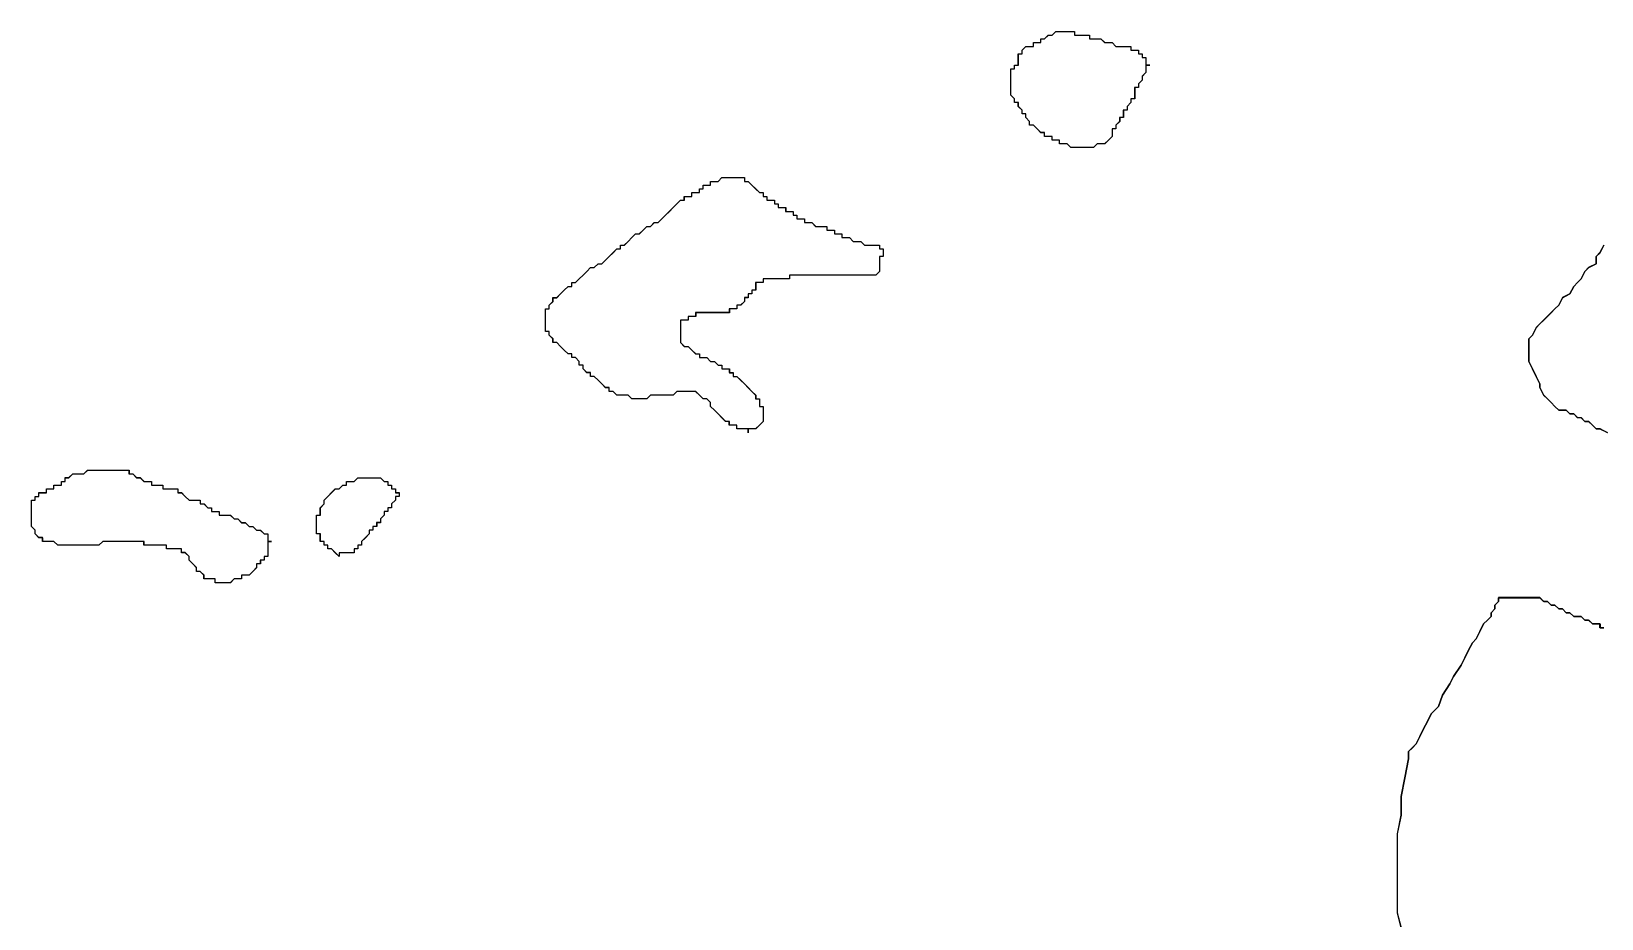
# Model space of a CAD drawing. Extents: x -0.5 to 0.57, y -0.22 to 0.71.
# Drawn here: x 0.17314 to 0.20715, y 0.24606 to 0.26529 of the extents above; entities that cross this region are included whole.
import ezdxf

# ---------------------------------------------------------------- set-up
doc = ezdxf.new("R2010")
doc.units = 0
doc.layers.add('C2', color=7, linetype='CONTINUOUS')

msp = doc.modelspace()

# ---------------------------------------------------------------- linework, layer by layer
at = {"layer": 'C2', "color": 7}
for points in [[(0.194358, 0.264399), (0.194358, 0.26448), (0.194439, 0.26448), (0.194439, 0.264561), (0.19452, 0.264561), (0.19452, 0.264642), (0.19452, 0.264724), (0.19452, 0.264805), (0.194602, 0.264805), (0.194602, 0.264886), (0.194682, 0.264968), (0.194763, 0.264968), (0.194846, 0.264968), (0.194846, 0.265049), (0.194926, 0.265049), (0.195008, 0.265049), (0.195008, 0.26513), (0.195089, 0.26513), (0.19517, 0.265212), (0.195252, 0.265212), (0.195333, 0.265292), (0.195414, 0.265292), (0.195496, 0.265292), (0.195577, 0.265292), (0.195658, 0.265292), (0.19574, 0.265292), (0.19574, 0.265212), (0.19582, 0.265212), (0.195902, 0.265212), (0.195983, 0.265212), (0.196065, 0.265212), (0.196065, 0.26513), (0.196146, 0.26513), (0.196227, 0.26513), (0.196308, 0.26513), (0.19639, 0.265049), (0.196471, 0.265049), (0.196552, 0.265049), (0.196634, 0.264968), (0.196715, 0.264968), (0.196795, 0.264968), (0.196878, 0.264968), (0.196959, 0.264968), (0.196959, 0.264886), (0.19704, 0.264886), (0.197121, 0.264886), (0.197121, 0.264805), (0.197202, 0.264805), (0.197202, 0.264724), (0.197284, 0.264724), (0.197284, 0.264642), (0.197284, 0.264561), (0.197365, 0.264561), (0.197284, 0.264561), (0.197284, 0.26448), (0.197284, 0.264399), (0.197202, 0.264318), (0.197202, 0.264236), (0.197121, 0.264155), (0.197121, 0.264074), (0.19704, 0.264074), (0.19704, 0.263992), (0.19704, 0.263911), (0.19704, 0.26383), (0.196959, 0.26383), (0.196959, 0.263748), (0.196878, 0.263667), (0.196878, 0.263586), (0.196795, 0.263586), (0.196795, 0.263505), (0.196795, 0.263423), (0.196715, 0.263423), (0.196715, 0.263342), (0.196634, 0.26326), (0.196634, 0.26318), (0.196552, 0.26318), (0.196552, 0.263098), (0.196552, 0.263017), (0.196471, 0.262936), (0.19639, 0.262854), (0.196308, 0.262854), (0.196227, 0.262854), (0.196146, 0.262773), (0.196065, 0.262773), (0.195983, 0.262773), (0.195902, 0.262773), (0.19582, 0.262773), (0.19574, 0.262773), (0.195658, 0.262773), (0.195577, 0.262854), (0.195496, 0.262854), (0.195414, 0.262854), (0.195414, 0.262936), (0.195333, 0.262936), (0.195252, 0.262936), (0.195252, 0.263017), (0.19517, 0.263017), (0.195089, 0.263017), (0.195089, 0.263098), (0.195008, 0.263098), (0.194926, 0.26318), (0.194846, 0.26326), (0.194763, 0.26326), (0.194763, 0.263342), (0.194682, 0.263423), (0.194682, 0.263505), (0.194602, 0.263505), (0.194602, 0.263586), (0.19452, 0.263667), (0.19452, 0.263748), (0.194439, 0.263748), (0.194439, 0.26383), (0.194358, 0.263911), (0.194358, 0.263992), (0.194358, 0.264074), (0.194358, 0.264155), (0.194358, 0.264236), (0.194358, 0.264318), (0.194358, 0.264399), (0.194358, 0.264399), (0.194358, 0.26448), (0.194439, 0.26448), (0.194439, 0.264561), (0.19452, 0.264561), (0.19452, 0.264642), (0.19452, 0.264724), (0.19452, 0.264805), (0.194602, 0.264805), (0.194602, 0.264886), (0.194682, 0.264968), (0.194763, 0.264968), (0.194846, 0.264968), (0.194846, 0.265049), (0.194926, 0.265049), (0.195008, 0.265049), (0.195008, 0.26513), (0.195089, 0.26513), (0.19517, 0.265212), (0.195252, 0.265212), (0.195333, 0.265292), (0.195414, 0.265292), (0.195496, 0.265292), (0.195577, 0.265292), (0.195658, 0.265292), (0.19574, 0.265292), (0.19574, 0.265212), (0.19582, 0.265212), (0.195902, 0.265212), (0.195983, 0.265212), (0.196065, 0.265212), (0.196065, 0.26513), (0.196146, 0.26513), (0.196227, 0.26513), (0.196308, 0.26513), (0.19639, 0.265049), (0.196471, 0.265049), (0.196552, 0.265049), (0.196634, 0.264968), (0.196715, 0.264968), (0.196795, 0.264968), (0.196878, 0.264968), (0.196959, 0.264968), (0.196959, 0.264886), (0.19704, 0.264886), (0.197121, 0.264886), (0.197121, 0.264805), (0.197202, 0.264805), (0.197202, 0.264724), (0.197284, 0.264724), (0.197284, 0.264642), (0.197284, 0.264561), (0.197365, 0.264561), (0.197284, 0.264561), (0.197284, 0.26448), (0.197284, 0.264399), (0.197202, 0.264318), (0.197202, 0.264236), (0.197121, 0.264155), (0.197121, 0.264074), (0.19704, 0.264074), (0.19704, 0.263992), (0.19704, 0.263911), (0.19704, 0.26383), (0.196959, 0.26383), (0.196959, 0.263748), (0.196878, 0.263667), (0.196878, 0.263586), (0.196795, 0.263586), (0.196795, 0.263505), (0.196795, 0.263423), (0.196715, 0.263423), (0.196715, 0.263342), (0.196634, 0.26326), (0.196634, 0.26318), (0.196552, 0.26318), (0.196552, 0.263098), (0.196552, 0.263017), (0.196471, 0.262936), (0.19639, 0.262854), (0.196308, 0.262854), (0.196227, 0.262854), (0.196146, 0.262773), (0.196065, 0.262773), (0.195983, 0.262773), (0.195902, 0.262773), (0.19582, 0.262773), (0.19574, 0.262773), (0.195658, 0.262773), (0.195577, 0.262854), (0.195496, 0.262854), (0.195414, 0.262854), (0.195414, 0.262936), (0.195333, 0.262936), (0.195252, 0.262936), (0.195252, 0.263017), (0.19517, 0.263017), (0.195089, 0.263017), (0.195089, 0.263098), (0.195008, 0.263098), (0.194926, 0.26318), (0.194846, 0.26326), (0.194763, 0.26326), (0.194763, 0.263342), (0.194682, 0.263423), (0.194682, 0.263505), (0.194602, 0.263505), (0.194602, 0.263586), (0.19452, 0.263667), (0.19452, 0.263748), (0.194439, 0.263748), (0.194439, 0.26383), (0.194358, 0.263911), (0.194358, 0.263992), (0.194358, 0.264074), (0.194358, 0.264155), (0.194358, 0.264236), (0.194358, 0.264318), (0.194358, 0.264399)], [(0.194359, 0.264398), (0.194359, 0.264479), (0.19444, 0.264479), (0.19444, 0.26456), (0.194521, 0.26456), (0.194521, 0.264642), (0.194521, 0.264723), (0.194521, 0.264804), (0.194603, 0.264804), (0.194603, 0.264886), (0.194684, 0.264967), (0.194765, 0.264967), (0.194847, 0.264967), (0.194847, 0.265048), (0.194928, 0.265048), (0.195009, 0.265048), (0.195009, 0.265129), (0.19509, 0.265129), (0.195172, 0.265211), (0.195254, 0.265211), (0.195334, 0.265292), (0.195415, 0.265292), (0.195497, 0.265292), (0.195578, 0.265292), (0.19566, 0.265292), (0.195741, 0.265292), (0.195741, 0.265211), (0.195822, 0.265211), (0.195903, 0.265211), (0.195984, 0.265211), (0.196066, 0.265211), (0.196066, 0.265129), (0.196147, 0.265129), (0.196229, 0.265129), (0.19631, 0.265129), (0.196391, 0.265048), (0.196472, 0.265048), (0.196553, 0.265048), (0.196635, 0.264967), (0.196716, 0.264967), (0.196797, 0.264967), (0.196879, 0.264967), (0.19696, 0.264967), (0.19696, 0.264886), (0.197041, 0.264886), (0.197123, 0.264886), (0.197123, 0.264804), (0.197204, 0.264804), (0.197204, 0.264723), (0.197286, 0.264723), (0.197286, 0.264642), (0.197286, 0.26456), (0.197367, 0.26456), (0.197286, 0.26456), (0.197286, 0.264479), (0.197286, 0.264398), (0.197204, 0.264317), (0.197204, 0.264236), (0.197123, 0.264154), (0.197123, 0.264073), (0.197041, 0.264073), (0.197041, 0.263992), (0.197041, 0.26391), (0.197041, 0.263829), (0.19696, 0.263829), (0.19696, 0.263748), (0.196879, 0.263666), (0.196879, 0.263585), (0.196797, 0.263585), (0.196797, 0.263504), (0.196797, 0.263423), (0.196716, 0.263423), (0.196716, 0.263341), (0.196635, 0.26326), (0.196635, 0.263179), (0.196553, 0.263179), (0.196553, 0.263097), (0.196553, 0.263016), (0.196472, 0.262935), (0.196391, 0.262854), (0.19631, 0.262854), (0.196229, 0.262854), (0.196147, 0.262773), (0.196066, 0.262773), (0.195984, 0.262773), (0.195903, 0.262773), (0.195822, 0.262773), (0.195741, 0.262773), (0.19566, 0.262773), (0.195578, 0.262854), (0.195497, 0.262854), (0.195415, 0.262854), (0.195415, 0.262935), (0.195334, 0.262935), (0.195254, 0.262935), (0.195254, 0.263016), (0.195172, 0.263016), (0.19509, 0.263016), (0.19509, 0.263097), (0.195009, 0.263097), (0.194928, 0.263179), (0.194847, 0.26326), (0.194765, 0.26326), (0.194765, 0.263341), (0.194684, 0.263423), (0.194684, 0.263504), (0.194603, 0.263504), (0.194603, 0.263585), (0.194521, 0.263666), (0.194521, 0.263748), (0.19444, 0.263748), (0.19444, 0.263829), (0.194359, 0.26391), (0.194359, 0.263992), (0.194359, 0.264073), (0.194359, 0.264154), (0.194359, 0.264236), (0.194359, 0.264317), (0.194359, 0.264398), (0.194359, 0.264398)], [(0.185661, 0.25749), (0.185661, 0.257571), (0.18558, 0.257571), (0.185498, 0.257652), (0.185417, 0.257733), (0.185335, 0.257815), (0.185255, 0.257815), (0.185255, 0.257896), (0.185173, 0.257896), (0.185092, 0.257978), (0.185092, 0.258059), (0.18501, 0.258059), (0.18501, 0.25814), (0.184929, 0.258221), (0.184848, 0.258221), (0.184848, 0.258303), (0.184767, 0.258303), (0.184685, 0.258384), (0.184604, 0.258465), (0.184523, 0.258546), (0.184441, 0.258546), (0.184441, 0.258628), (0.18436, 0.258709), (0.18436, 0.25879), (0.184279, 0.25879), (0.184279, 0.258872), (0.184279, 0.258953), (0.184279, 0.259034), (0.184279, 0.259115), (0.184279, 0.259197), (0.184279, 0.259278), (0.18436, 0.259278), (0.18436, 0.259359), (0.184441, 0.259441), (0.184441, 0.259522), (0.184523, 0.259522), (0.184604, 0.259603), (0.184685, 0.259684), (0.184767, 0.259766), (0.184848, 0.259766), (0.184848, 0.259847), (0.184929, 0.259847), (0.18501, 0.259928), (0.185092, 0.26001), (0.185173, 0.260091), (0.185255, 0.260172), (0.185335, 0.260172), (0.185417, 0.260253), (0.185498, 0.260253), (0.18558, 0.260335), (0.185661, 0.260416), (0.185742, 0.260497), (0.185823, 0.260579), (0.185905, 0.260579), (0.185905, 0.26066), (0.185986, 0.26066), (0.186067, 0.260741), (0.186149, 0.260822), (0.186229, 0.260904), (0.186311, 0.260904), (0.186392, 0.260985), (0.186473, 0.261066), (0.186555, 0.261066), (0.186636, 0.261147), (0.186717, 0.261147), (0.186799, 0.261229), (0.18688, 0.26131), (0.186961, 0.261391), (0.187042, 0.261473), (0.187124, 0.261554), (0.187205, 0.261635), (0.187286, 0.261635), (0.187286, 0.261716), (0.187368, 0.261716), (0.187449, 0.261716), (0.187449, 0.261798), (0.18753, 0.261798), (0.187612, 0.261798), (0.187612, 0.261879), (0.187693, 0.261879), (0.187693, 0.26196), (0.187774, 0.26196), (0.187855, 0.26196), (0.187855, 0.262042), (0.187937, 0.262042), (0.188018, 0.262042), (0.188099, 0.262123), (0.188181, 0.262123), (0.188261, 0.262123), (0.188343, 0.262123), (0.188424, 0.262123), (0.188505, 0.262123), (0.188587, 0.262123), (0.188587, 0.262042), (0.188668, 0.262042), (0.188749, 0.26196), (0.18883, 0.261879), (0.188912, 0.261798), (0.188993, 0.261798), (0.188993, 0.261716), (0.189074, 0.261716), (0.189074, 0.261635), (0.189156, 0.261635), (0.189237, 0.261635), (0.189237, 0.261554), (0.189318, 0.261554), (0.189318, 0.261473), (0.1894, 0.261473), (0.189481, 0.261473), (0.189481, 0.261391), (0.189562, 0.261391), (0.189644, 0.261391), (0.189644, 0.26131), (0.189725, 0.26131), (0.189725, 0.261229), (0.189806, 0.261229), (0.189887, 0.261229), (0.189887, 0.261147), (0.189969, 0.261147), (0.19005, 0.261147), (0.190131, 0.261066), (0.190213, 0.261066), (0.190294, 0.261066), (0.190374, 0.261066), (0.190374, 0.260985), (0.190456, 0.260985), (0.190537, 0.260985), (0.190537, 0.260904), (0.190619, 0.260904), (0.1907, 0.260904), (0.1907, 0.260822), (0.190781, 0.260822), (0.190862, 0.260822), (0.190944, 0.260741), (0.191025, 0.260741), (0.191106, 0.260741), (0.191188, 0.26066), (0.191269, 0.26066), (0.19135, 0.26066), (0.191431, 0.26066), (0.191513, 0.26066), (0.191513, 0.260579), (0.191594, 0.260579), (0.191594, 0.260497), (0.191594, 0.260416), (0.191513, 0.260416), (0.191513, 0.260335), (0.191513, 0.260253), (0.191513, 0.260172), (0.191513, 0.260091), (0.191431, 0.26001), (0.19135, 0.26001), (0.191269, 0.26001), (0.191188, 0.26001), (0.191106, 0.26001), (0.191025, 0.26001), (0.190944, 0.26001), (0.190862, 0.26001), (0.190781, 0.26001), (0.1907, 0.26001), (0.190619, 0.26001), (0.190537, 0.26001), (0.190456, 0.26001), (0.190374, 0.26001), (0.190294, 0.26001), (0.190213, 0.26001), (0.190131, 0.26001), (0.19005, 0.26001), (0.189969, 0.26001), (0.189887, 0.26001), (0.189806, 0.26001), (0.189725, 0.26001), (0.189644, 0.26001), (0.189562, 0.26001), (0.189562, 0.259928), (0.189481, 0.259928), (0.1894, 0.259928), (0.189318, 0.259928), (0.189237, 0.259928), (0.189156, 0.259928), (0.189074, 0.259928), (0.188993, 0.259928), (0.188993, 0.259847), (0.188912, 0.259847), (0.18883, 0.259847), (0.18883, 0.259766), (0.18883, 0.259684), (0.188749, 0.259684), (0.188749, 0.259603), (0.188668, 0.259603), (0.188668, 0.259522), (0.188587, 0.259522), (0.188587, 0.259441), (0.188505, 0.259359), (0.188424, 0.259359), (0.188424, 0.259278), (0.188343, 0.259278), (0.188261, 0.259278), (0.188261, 0.259197), (0.188181, 0.259197), (0.188099, 0.259197), (0.188018, 0.259197), (0.187937, 0.259197), (0.187855, 0.259197), (0.187774, 0.259197), (0.187693, 0.259197), (0.187612, 0.259197), (0.18753, 0.259197), (0.18753, 0.259115), (0.187449, 0.259115), (0.187368, 0.259115), (0.187368, 0.259034), (0.187286, 0.259034), (0.187205, 0.259034), (0.187205, 0.258953), (0.187205, 0.258872), (0.187205, 0.25879), (0.187205, 0.258709), (0.187205, 0.258628), (0.187205, 0.258546), (0.187286, 0.258465), (0.187368, 0.258465), (0.187449, 0.258384), (0.18753, 0.258303), (0.187612, 0.258303), (0.187612, 0.258221), (0.187693, 0.258221), (0.187774, 0.258221), (0.187855, 0.25814), (0.187937, 0.25814), (0.188018, 0.258059), (0.188099, 0.258059), (0.188099, 0.257978), (0.188181, 0.257978), (0.188261, 0.257978), (0.188261, 0.257896), (0.188343, 0.257896), (0.188343, 0.257815), (0.188424, 0.257815), (0.188505, 0.257733), (0.188587, 0.257652), (0.188668, 0.257571), (0.188749, 0.25749), (0.18883, 0.257409), (0.18883, 0.257327), (0.188912, 0.257327), (0.188912, 0.257246), (0.188912, 0.257165), (0.188993, 0.257165), (0.188993, 0.257084), (0.188993, 0.257002), (0.188993, 0.256921), (0.188993, 0.25684), (0.188912, 0.256758), (0.18883, 0.256677), (0.188749, 0.256677), (0.188668, 0.256677), (0.188668, 0.256596), (0.188668, 0.256677), (0.188587, 0.256677), (0.188505, 0.256677), (0.188424, 0.256677), (0.188424, 0.256758), (0.188343, 0.256758), (0.188261, 0.256758), (0.188261, 0.25684), (0.188181, 0.25684), (0.188099, 0.256921), (0.188018, 0.257002), (0.187937, 0.257084), (0.187855, 0.257165), (0.187855, 0.257246), (0.187774, 0.257327), (0.187693, 0.257327), (0.187612, 0.257409), (0.18753, 0.25749), (0.187449, 0.25749), (0.187368, 0.25749), (0.187286, 0.25749), (0.187205, 0.25749), (0.187124, 0.25749), (0.187042, 0.257409), (0.186961, 0.257409), (0.18688, 0.257409), (0.186799, 0.257409), (0.186717, 0.257409), (0.186636, 0.257409), (0.186555, 0.257409), (0.186473, 0.257327), (0.186392, 0.257327), (0.186311, 0.257327), (0.186229, 0.257327), (0.186149, 0.257327), (0.186067, 0.257409), (0.185986, 0.257409), (0.185905, 0.257409), (0.185823, 0.257409), (0.185742, 0.25749), (0.185661, 0.25749), (0.185661, 0.25749), (0.185661, 0.257571), (0.18558, 0.257571), (0.185498, 0.257652), (0.185417, 0.257733), (0.185335, 0.257815), (0.185255, 0.257815), (0.185255, 0.257896), (0.185173, 0.257896), (0.185092, 0.257978), (0.185092, 0.258059), (0.18501, 0.258059), (0.18501, 0.25814), (0.184929, 0.258221), (0.184848, 0.258221), (0.184848, 0.258303), (0.184767, 0.258303), (0.184685, 0.258384), (0.184604, 0.258465), (0.184523, 0.258546), (0.184441, 0.258546), (0.184441, 0.258628), (0.18436, 0.258709), (0.18436, 0.25879), (0.184279, 0.25879), (0.184279, 0.258872), (0.184279, 0.258953), (0.184279, 0.259034), (0.184279, 0.259115), (0.184279, 0.259197), (0.184279, 0.259278), (0.18436, 0.259278), (0.18436, 0.259359), (0.184441, 0.259441), (0.184441, 0.259522), (0.184523, 0.259522), (0.184604, 0.259603), (0.184685, 0.259684), (0.184767, 0.259766), (0.184848, 0.259766), (0.184848, 0.259847), (0.184929, 0.259847), (0.18501, 0.259928), (0.185092, 0.26001), (0.185173, 0.260091), (0.185255, 0.260172), (0.185335, 0.260172), (0.185417, 0.260253), (0.185498, 0.260253), (0.18558, 0.260335), (0.185661, 0.260416), (0.185742, 0.260497), (0.185823, 0.260579), (0.185905, 0.260579), (0.185905, 0.26066), (0.185986, 0.26066), (0.186067, 0.260741), (0.186149, 0.260822), (0.186229, 0.260904), (0.186311, 0.260904), (0.186392, 0.260985), (0.186473, 0.261066), (0.186555, 0.261066), (0.186636, 0.261147), (0.186717, 0.261147), (0.186799, 0.261229), (0.18688, 0.26131), (0.186961, 0.261391), (0.187042, 0.261473), (0.187124, 0.261554), (0.187205, 0.261635), (0.187286, 0.261635), (0.187286, 0.261716), (0.187368, 0.261716), (0.187449, 0.261716), (0.187449, 0.261798), (0.18753, 0.261798), (0.187612, 0.261798), (0.187612, 0.261879), (0.187693, 0.261879), (0.187693, 0.26196), (0.187774, 0.26196), (0.187855, 0.26196), (0.187855, 0.262042), (0.187937, 0.262042), (0.188018, 0.262042), (0.188099, 0.262123), (0.188181, 0.262123), (0.188261, 0.262123), (0.188343, 0.262123), (0.188424, 0.262123), (0.188505, 0.262123), (0.188587, 0.262123), (0.188587, 0.262042), (0.188668, 0.262042), (0.188749, 0.26196), (0.18883, 0.261879), (0.188912, 0.261798), (0.188993, 0.261798), (0.188993, 0.261716), (0.189074, 0.261716), (0.189074, 0.261635), (0.189156, 0.261635), (0.189237, 0.261635), (0.189237, 0.261554), (0.189318, 0.261554), (0.189318, 0.261473), (0.1894, 0.261473), (0.189481, 0.261473), (0.189481, 0.261391), (0.189562, 0.261391), (0.189644, 0.261391), (0.189644, 0.26131), (0.189725, 0.26131), (0.189725, 0.261229), (0.189806, 0.261229), (0.189887, 0.261229), (0.189887, 0.261147), (0.189969, 0.261147), (0.19005, 0.261147), (0.190131, 0.261066), (0.190213, 0.261066), (0.190294, 0.261066), (0.190374, 0.261066), (0.190374, 0.260985), (0.190456, 0.260985), (0.190537, 0.260985), (0.190537, 0.260904), (0.190619, 0.260904), (0.1907, 0.260904), (0.1907, 0.260822), (0.190781, 0.260822), (0.190862, 0.260822), (0.190944, 0.260741), (0.191025, 0.260741), (0.191106, 0.260741), (0.191188, 0.26066), (0.191269, 0.26066), (0.19135, 0.26066), (0.191431, 0.26066), (0.191513, 0.26066), (0.191513, 0.260579), (0.191594, 0.260579), (0.191594, 0.260497), (0.191594, 0.260416), (0.191513, 0.260416), (0.191513, 0.260335), (0.191513, 0.260253), (0.191513, 0.260172), (0.191513, 0.260091), (0.191431, 0.26001), (0.19135, 0.26001), (0.191269, 0.26001), (0.191188, 0.26001), (0.191106, 0.26001), (0.191025, 0.26001), (0.190944, 0.26001), (0.190862, 0.26001), (0.190781, 0.26001), (0.1907, 0.26001), (0.190619, 0.26001), (0.190537, 0.26001), (0.190456, 0.26001), (0.190374, 0.26001), (0.190294, 0.26001), (0.190213, 0.26001), (0.190131, 0.26001), (0.19005, 0.26001), (0.189969, 0.26001), (0.189887, 0.26001), (0.189806, 0.26001), (0.189725, 0.26001), (0.189644, 0.26001), (0.189562, 0.26001), (0.189562, 0.259928), (0.189481, 0.259928), (0.1894, 0.259928), (0.189318, 0.259928), (0.189237, 0.259928), (0.189156, 0.259928), (0.189074, 0.259928), (0.188993, 0.259928), (0.188993, 0.259847), (0.188912, 0.259847), (0.18883, 0.259847), (0.18883, 0.259766), (0.18883, 0.259684), (0.188749, 0.259684), (0.188749, 0.259603), (0.188668, 0.259603), (0.188668, 0.259522), (0.188587, 0.259522), (0.188587, 0.259441), (0.188505, 0.259359), (0.188424, 0.259359), (0.188424, 0.259278), (0.188343, 0.259278), (0.188261, 0.259278), (0.188261, 0.259197), (0.188181, 0.259197), (0.188099, 0.259197), (0.188018, 0.259197), (0.187937, 0.259197), (0.187855, 0.259197), (0.187774, 0.259197), (0.187693, 0.259197), (0.187612, 0.259197), (0.18753, 0.259197), (0.18753, 0.259115), (0.187449, 0.259115), (0.187368, 0.259115), (0.187368, 0.259034), (0.187286, 0.259034), (0.187205, 0.259034), (0.187205, 0.258953), (0.187205, 0.258872), (0.187205, 0.25879), (0.187205, 0.258709), (0.187205, 0.258628), (0.187205, 0.258546), (0.187286, 0.258465), (0.187368, 0.258465), (0.187449, 0.258384), (0.18753, 0.258303), (0.187612, 0.258303), (0.187612, 0.258221), (0.187693, 0.258221), (0.187774, 0.258221), (0.187855, 0.25814), (0.187937, 0.25814), (0.188018, 0.258059), (0.188099, 0.258059), (0.188099, 0.257978), (0.188181, 0.257978), (0.188261, 0.257978), (0.188261, 0.257896), (0.188343, 0.257896), (0.188343, 0.257815), (0.188424, 0.257815), (0.188505, 0.257733), (0.188587, 0.257652), (0.188668, 0.257571), (0.188749, 0.25749), (0.18883, 0.257409), (0.18883, 0.257327), (0.188912, 0.257327), (0.188912, 0.257246), (0.188912, 0.257165), (0.188993, 0.257165), (0.188993, 0.257084), (0.188993, 0.257002), (0.188993, 0.256921), (0.188993, 0.25684), (0.188912, 0.256758), (0.18883, 0.256677), (0.188749, 0.256677), (0.188668, 0.256677), (0.188668, 0.256596), (0.188668, 0.256677), (0.188587, 0.256677), (0.188505, 0.256677), (0.188424, 0.256677), (0.188424, 0.256758), (0.188343, 0.256758), (0.188261, 0.256758), (0.188261, 0.25684), (0.188181, 0.25684), (0.188099, 0.256921), (0.188018, 0.257002), (0.187937, 0.257084), (0.187855, 0.257165), (0.187855, 0.257246), (0.187774, 0.257327), (0.187693, 0.257327), (0.187612, 0.257409), (0.18753, 0.25749), (0.187449, 0.25749), (0.187368, 0.25749), (0.187286, 0.25749), (0.187205, 0.25749), (0.187124, 0.25749), (0.187042, 0.257409), (0.186961, 0.257409), (0.18688, 0.257409), (0.186799, 0.257409), (0.186717, 0.257409), (0.186636, 0.257409), (0.186555, 0.257409), (0.186473, 0.257327), (0.186392, 0.257327), (0.186311, 0.257327), (0.186229, 0.257327), (0.186149, 0.257327), (0.186067, 0.257409), (0.185986, 0.257409), (0.185905, 0.257409), (0.185823, 0.257409), (0.185742, 0.25749), (0.185661, 0.25749)], [(0.185662, 0.257489), (0.185662, 0.25757), (0.185581, 0.25757), (0.185499, 0.257652), (0.185419, 0.257733), (0.185336, 0.257815), (0.185256, 0.257815), (0.185256, 0.257895), (0.185175, 0.257895), (0.185093, 0.257977), (0.185093, 0.258058), (0.185012, 0.258058), (0.185012, 0.25814), (0.184931, 0.258221), (0.184849, 0.258221), (0.184849, 0.258302), (0.184768, 0.258302), (0.184687, 0.258383), (0.184605, 0.258464), (0.184524, 0.258546), (0.184443, 0.258546), (0.184443, 0.258627), (0.184361, 0.258708), (0.184361, 0.25879), (0.18428, 0.25879), (0.18428, 0.258871), (0.18428, 0.258952), (0.18428, 0.259033), (0.18428, 0.259115), (0.18428, 0.259196), (0.18428, 0.259277), (0.184361, 0.259277), (0.184361, 0.259359), (0.184443, 0.25944), (0.184443, 0.259521), (0.184524, 0.259521), (0.184605, 0.259602), (0.184687, 0.259684), (0.184768, 0.259765), (0.184849, 0.259765), (0.184849, 0.259847), (0.184931, 0.259847), (0.185012, 0.259927), (0.185093, 0.260009), (0.185175, 0.26009), (0.185256, 0.260172), (0.185336, 0.260172), (0.185419, 0.260253), (0.185499, 0.260253), (0.185581, 0.260334), (0.185662, 0.260415), (0.185743, 0.260496), (0.185824, 0.260578), (0.185906, 0.260578), (0.185906, 0.260659), (0.185987, 0.260659), (0.186069, 0.26074), (0.18615, 0.260822), (0.186231, 0.260903), (0.186312, 0.260903), (0.186393, 0.260984), (0.186475, 0.261065), (0.186556, 0.261065), (0.186637, 0.261147), (0.186719, 0.261147), (0.1868, 0.261228), (0.186881, 0.261309), (0.186963, 0.261391), (0.187044, 0.261472), (0.187125, 0.261553), (0.187207, 0.261634), (0.187288, 0.261634), (0.187288, 0.261716), (0.187368, 0.261716), (0.18745, 0.261716), (0.18745, 0.261797), (0.187532, 0.261797), (0.187613, 0.261797), (0.187613, 0.261878), (0.187694, 0.261878), (0.187694, 0.26196), (0.187776, 0.26196), (0.187856, 0.26196), (0.187856, 0.262041), (0.187938, 0.262041), (0.188019, 0.262041), (0.188101, 0.262122), (0.188182, 0.262122), (0.188263, 0.262122), (0.188344, 0.262122), (0.188425, 0.262122), (0.188507, 0.262122), (0.188588, 0.262122), (0.188588, 0.262041), (0.188669, 0.262041), (0.188751, 0.26196), (0.188832, 0.261878), (0.188913, 0.261797), (0.188994, 0.261797), (0.188994, 0.261716), (0.189076, 0.261716), (0.189076, 0.261634), (0.189157, 0.261634), (0.189239, 0.261634), (0.189239, 0.261553), (0.18932, 0.261553), (0.18932, 0.261472), (0.189401, 0.261472), (0.189482, 0.261472), (0.189482, 0.261391), (0.189564, 0.261391), (0.189645, 0.261391), (0.189645, 0.261309), (0.189726, 0.261309), (0.189726, 0.261228), (0.189808, 0.261228), (0.189888, 0.261228), (0.189888, 0.261147), (0.18997, 0.261147), (0.190051, 0.261147), (0.190133, 0.261065), (0.190214, 0.261065), (0.190295, 0.261065), (0.190376, 0.261065), (0.190376, 0.260984), (0.190457, 0.260984), (0.190538, 0.260984), (0.190538, 0.260903), (0.19062, 0.260903), (0.190701, 0.260903), (0.190701, 0.260822), (0.190783, 0.260822), (0.190864, 0.260822), (0.190945, 0.26074), (0.191026, 0.26074), (0.191108, 0.26074), (0.191189, 0.260659), (0.19127, 0.260659), (0.191352, 0.260659), (0.191433, 0.260659), (0.191514, 0.260659), (0.191514, 0.260578), (0.191595, 0.260578), (0.191595, 0.260496), (0.191595, 0.260415), (0.191514, 0.260415), (0.191514, 0.260334), (0.191514, 0.260253), (0.191514, 0.260172), (0.191514, 0.26009), (0.191433, 0.260009), (0.191352, 0.260009), (0.19127, 0.260009), (0.191189, 0.260009), (0.191108, 0.260009), (0.191026, 0.260009), (0.190945, 0.260009), (0.190864, 0.260009), (0.190783, 0.260009), (0.190701, 0.260009), (0.19062, 0.260009), (0.190538, 0.260009), (0.190457, 0.260009), (0.190376, 0.260009), (0.190295, 0.260009), (0.190214, 0.260009), (0.190133, 0.260009), (0.190051, 0.260009), (0.18997, 0.260009), (0.189888, 0.260009), (0.189808, 0.260009), (0.189726, 0.260009), (0.189645, 0.260009), (0.189564, 0.260009), (0.189564, 0.259927), (0.189482, 0.259927), (0.189401, 0.259927), (0.18932, 0.259927), (0.189239, 0.259927), (0.189157, 0.259927), (0.189076, 0.259927), (0.188994, 0.259927), (0.188994, 0.259847), (0.188913, 0.259847), (0.188832, 0.259847), (0.188832, 0.259765), (0.188832, 0.259684), (0.188751, 0.259684), (0.188751, 0.259602), (0.188669, 0.259602), (0.188669, 0.259521), (0.188588, 0.259521), (0.188588, 0.25944), (0.188507, 0.259359), (0.188425, 0.259359), (0.188425, 0.259277), (0.188344, 0.259277), (0.188263, 0.259277), (0.188263, 0.259196), (0.188182, 0.259196), (0.188101, 0.259196), (0.188019, 0.259196), (0.187938, 0.259196), (0.187856, 0.259196), (0.187776, 0.259196), (0.187694, 0.259196), (0.187613, 0.259196), (0.187532, 0.259196), (0.187532, 0.259115), (0.18745, 0.259115), (0.187368, 0.259115), (0.187368, 0.259033), (0.187288, 0.259033), (0.187207, 0.259033), (0.187207, 0.258952), (0.187207, 0.258871), (0.187207, 0.25879), (0.187207, 0.258708), (0.187207, 0.258627), (0.187207, 0.258546), (0.187288, 0.258464), (0.187368, 0.258464), (0.18745, 0.258383), (0.187532, 0.258302), (0.187613, 0.258302), (0.187613, 0.258221), (0.187694, 0.258221), (0.187776, 0.258221), (0.187856, 0.25814), (0.187938, 0.25814), (0.188019, 0.258058), (0.188101, 0.258058), (0.188101, 0.257977), (0.188182, 0.257977), (0.188263, 0.257977), (0.188263, 0.257895), (0.188344, 0.257895), (0.188344, 0.257815), (0.188425, 0.257815), (0.188507, 0.257733), (0.188588, 0.257652), (0.188669, 0.25757), (0.188751, 0.257489), (0.188832, 0.257408), (0.188832, 0.257327), (0.188913, 0.257327), (0.188913, 0.257246), (0.188913, 0.257164), (0.188994, 0.257164), (0.188994, 0.257083), (0.188994, 0.257001), (0.188994, 0.25692), (0.188994, 0.256839), (0.188913, 0.256758), (0.188832, 0.256676), (0.188751, 0.256676), (0.188669, 0.256676), (0.188669, 0.256595), (0.188669, 0.256676), (0.188588, 0.256676), (0.188507, 0.256676), (0.188425, 0.256676), (0.188425, 0.256758), (0.188344, 0.256758), (0.188263, 0.256758), (0.188263, 0.256839), (0.188182, 0.256839), (0.188101, 0.25692), (0.188019, 0.257001), (0.187938, 0.257083), (0.187856, 0.257164), (0.187856, 0.257246), (0.187776, 0.257327), (0.187694, 0.257327), (0.187613, 0.257408), (0.187532, 0.257489), (0.18745, 0.257489), (0.187368, 0.257489), (0.187288, 0.257489), (0.187207, 0.257489), (0.187125, 0.257489), (0.187044, 0.257408), (0.186963, 0.257408), (0.186881, 0.257408), (0.1868, 0.257408), (0.186719, 0.257408), (0.186637, 0.257408), (0.186556, 0.257408), (0.186475, 0.257327), (0.186393, 0.257327), (0.186312, 0.257327), (0.186231, 0.257327), (0.18615, 0.257327), (0.186069, 0.257408), (0.185987, 0.257408), (0.185906, 0.257408), (0.185824, 0.257408), (0.185743, 0.257489), (0.185662, 0.257489), (0.185662, 0.257489)], [(0.207282, 0.256595), (0.20712, 0.256676), (0.207038, 0.256676), (0.206957, 0.256758), (0.206876, 0.256839), (0.206795, 0.256839), (0.206713, 0.25692), (0.206632, 0.25692), (0.206551, 0.257001), (0.20647, 0.257001), (0.206389, 0.257083), (0.206307, 0.257083), (0.206226, 0.257083), (0.206144, 0.257164), (0.206064, 0.257246), (0.205982, 0.257327), (0.205901, 0.257408), (0.20582, 0.257571), (0.20582, 0.257652), (0.205738, 0.257815), (0.205657, 0.257977), (0.205576, 0.25814), (0.205576, 0.258221), (0.205576, 0.258383), (0.205576, 0.258464), (0.205576, 0.258627), (0.205657, 0.258708), (0.205738, 0.258871), (0.20582, 0.258952), (0.205901, 0.259033), (0.206064, 0.259196), (0.206144, 0.259277), (0.206226, 0.259359), (0.206307, 0.259521), (0.20647, 0.259602), (0.206551, 0.259765), (0.206632, 0.259847), (0.206713, 0.259927), (0.206795, 0.26009), (0.206876, 0.260172), (0.207038, 0.260253), (0.207038, 0.260415), (0.20712, 0.260496), (0.207201, 0.260659)], [(0.173144, 0.254645), (0.173144, 0.254726), (0.173144, 0.254808), (0.173144, 0.254889), (0.173144, 0.25497), (0.173144, 0.255051), (0.173144, 0.255133), (0.173225, 0.255133), (0.173225, 0.255214), (0.173306, 0.255214), (0.173306, 0.255296), (0.173387, 0.255296), (0.173469, 0.255296), (0.173469, 0.255376), (0.17355, 0.255376), (0.173632, 0.255376), (0.173632, 0.255458), (0.173713, 0.255458), (0.173794, 0.255458), (0.173794, 0.255539), (0.173875, 0.255539), (0.173875, 0.255621), (0.173957, 0.255621), (0.174038, 0.255702), (0.174119, 0.255702), (0.1742, 0.255702), (0.174282, 0.255702), (0.174362, 0.255783), (0.174444, 0.255783), (0.174525, 0.255783), (0.174606, 0.255783), (0.174688, 0.255783), (0.174769, 0.255783), (0.17485, 0.255783), (0.174932, 0.255783), (0.175013, 0.255783), (0.175094, 0.255783), (0.175176, 0.255783), (0.175257, 0.255783), (0.175257, 0.255702), (0.175338, 0.255702), (0.175419, 0.255621), (0.175501, 0.255621), (0.175582, 0.255539), (0.175664, 0.255539), (0.175745, 0.255539), (0.175745, 0.255458), (0.175826, 0.255458), (0.175907, 0.255458), (0.175988, 0.255458), (0.175988, 0.255376), (0.17607, 0.255376), (0.17615, 0.255376), (0.176232, 0.255376), (0.176314, 0.255376), (0.176314, 0.255296), (0.176394, 0.255296), (0.176476, 0.255214), (0.176558, 0.255133), (0.176638, 0.255133), (0.17672, 0.255133), (0.176801, 0.255133), (0.176801, 0.255051), (0.176882, 0.255051), (0.176964, 0.25497), (0.177045, 0.25497), (0.177045, 0.254889), (0.177126, 0.254889), (0.177208, 0.254889), (0.177208, 0.254808), (0.177289, 0.254808), (0.17737, 0.254808), (0.177451, 0.254808), (0.177533, 0.254726), (0.177614, 0.254726), (0.177695, 0.254645), (0.177777, 0.254645), (0.177858, 0.254564), (0.177939, 0.254564), (0.17802, 0.254482), (0.178102, 0.254482), (0.178183, 0.254401), (0.178264, 0.254401), (0.178264, 0.25432), (0.178264, 0.254239), (0.178346, 0.254239), (0.178264, 0.254239), (0.178264, 0.254158), (0.178264, 0.254076), (0.178264, 0.253995), (0.178264, 0.253914), (0.178183, 0.253914), (0.178183, 0.253832), (0.178102, 0.253832), (0.178102, 0.253751), (0.17802, 0.253751), (0.17802, 0.25367), (0.177939, 0.253589), (0.177858, 0.253507), (0.177777, 0.253507), (0.177695, 0.253507), (0.177695, 0.253426), (0.177614, 0.253426), (0.177533, 0.253426), (0.177451, 0.253344), (0.17737, 0.253344), (0.177289, 0.253344), (0.177208, 0.253344), (0.177126, 0.253344), (0.177126, 0.253426), (0.177045, 0.253426), (0.176964, 0.253426), (0.176882, 0.253426), (0.176882, 0.253507), (0.176801, 0.253589), (0.17672, 0.253589), (0.17672, 0.25367), (0.176638, 0.253751), (0.176558, 0.253832), (0.176558, 0.253914), (0.176476, 0.253995), (0.176394, 0.253995), (0.176394, 0.254076), (0.176314, 0.254076), (0.176232, 0.254076), (0.17615, 0.254076), (0.17607, 0.254076), (0.17607, 0.254158), (0.175988, 0.254158), (0.175907, 0.254158), (0.175826, 0.254158), (0.175745, 0.254158), (0.175664, 0.254158), (0.175582, 0.254158), (0.175582, 0.254239), (0.175501, 0.254239), (0.175419, 0.254239), (0.175338, 0.254239), (0.175257, 0.254239), (0.175176, 0.254239), (0.175094, 0.254239), (0.175013, 0.254239), (0.174932, 0.254239), (0.17485, 0.254239), (0.174769, 0.254239), (0.174688, 0.254239), (0.174606, 0.254158), (0.174525, 0.254158), (0.174444, 0.254158), (0.174362, 0.254158), (0.174282, 0.254158), (0.1742, 0.254158), (0.174119, 0.254158), (0.174038, 0.254158), (0.173957, 0.254158), (0.173875, 0.254158), (0.173794, 0.254158), (0.173713, 0.254158), (0.173632, 0.254239), (0.17355, 0.254239), (0.173469, 0.254239), (0.173387, 0.254239), (0.173387, 0.25432), (0.173306, 0.25432), (0.173225, 0.254401), (0.173225, 0.254482), (0.173144, 0.254564), (0.173144, 0.254645), (0.173144, 0.254645), (0.173144, 0.254726), (0.173144, 0.254808), (0.173144, 0.254889), (0.173144, 0.25497), (0.173144, 0.255051), (0.173144, 0.255133), (0.173225, 0.255133), (0.173225, 0.255214), (0.173306, 0.255214), (0.173306, 0.255296), (0.173387, 0.255296), (0.173469, 0.255296), (0.173469, 0.255376), (0.17355, 0.255376), (0.173632, 0.255376), (0.173632, 0.255458), (0.173713, 0.255458), (0.173794, 0.255458), (0.173794, 0.255539), (0.173875, 0.255539), (0.173875, 0.255621), (0.173957, 0.255621), (0.174038, 0.255702), (0.174119, 0.255702), (0.1742, 0.255702), (0.174282, 0.255702), (0.174362, 0.255783), (0.174444, 0.255783), (0.174525, 0.255783), (0.174606, 0.255783), (0.174688, 0.255783), (0.174769, 0.255783), (0.17485, 0.255783), (0.174932, 0.255783), (0.175013, 0.255783), (0.175094, 0.255783), (0.175176, 0.255783), (0.175257, 0.255783), (0.175257, 0.255702), (0.175338, 0.255702), (0.175419, 0.255621), (0.175501, 0.255621), (0.175582, 0.255539), (0.175664, 0.255539), (0.175745, 0.255539), (0.175745, 0.255458), (0.175826, 0.255458), (0.175907, 0.255458), (0.175988, 0.255458), (0.175988, 0.255376), (0.17607, 0.255376), (0.17615, 0.255376), (0.176232, 0.255376), (0.176314, 0.255376), (0.176314, 0.255296), (0.176394, 0.255296), (0.176476, 0.255214), (0.176558, 0.255133), (0.176638, 0.255133), (0.17672, 0.255133), (0.176801, 0.255133), (0.176801, 0.255051), (0.176882, 0.255051), (0.176964, 0.25497), (0.177045, 0.25497), (0.177045, 0.254889), (0.177126, 0.254889), (0.177208, 0.254889), (0.177208, 0.254808), (0.177289, 0.254808), (0.17737, 0.254808), (0.177451, 0.254808), (0.177533, 0.254726), (0.177614, 0.254726), (0.177695, 0.254645), (0.177777, 0.254645), (0.177858, 0.254564), (0.177939, 0.254564), (0.17802, 0.254482), (0.178102, 0.254482), (0.178183, 0.254401), (0.178264, 0.254401), (0.178264, 0.25432), (0.178264, 0.254239), (0.178346, 0.254239), (0.178264, 0.254239), (0.178264, 0.254158), (0.178264, 0.254076), (0.178264, 0.253995), (0.178264, 0.253914), (0.178183, 0.253914), (0.178183, 0.253832), (0.178102, 0.253832), (0.178102, 0.253751), (0.17802, 0.253751), (0.17802, 0.25367), (0.177939, 0.253589), (0.177858, 0.253507), (0.177777, 0.253507), (0.177695, 0.253507), (0.177695, 0.253426), (0.177614, 0.253426), (0.177533, 0.253426), (0.177451, 0.253344), (0.17737, 0.253344), (0.177289, 0.253344), (0.177208, 0.253344), (0.177126, 0.253344), (0.177126, 0.253426), (0.177045, 0.253426), (0.176964, 0.253426), (0.176882, 0.253426), (0.176882, 0.253507), (0.176801, 0.253589), (0.17672, 0.253589), (0.17672, 0.25367), (0.176638, 0.253751), (0.176558, 0.253832), (0.176558, 0.253914), (0.176476, 0.253995), (0.176394, 0.253995), (0.176394, 0.254076), (0.176314, 0.254076), (0.176232, 0.254076), (0.17615, 0.254076), (0.17607, 0.254076), (0.17607, 0.254158), (0.175988, 0.254158), (0.175907, 0.254158), (0.175826, 0.254158), (0.175745, 0.254158), (0.175664, 0.254158), (0.175582, 0.254158), (0.175582, 0.254239), (0.175501, 0.254239), (0.175419, 0.254239), (0.175338, 0.254239), (0.175257, 0.254239), (0.175176, 0.254239), (0.175094, 0.254239), (0.175013, 0.254239), (0.174932, 0.254239), (0.17485, 0.254239), (0.174769, 0.254239), (0.174688, 0.254239), (0.174606, 0.254158), (0.174525, 0.254158), (0.174444, 0.254158), (0.174362, 0.254158), (0.174282, 0.254158), (0.1742, 0.254158), (0.174119, 0.254158), (0.174038, 0.254158), (0.173957, 0.254158), (0.173875, 0.254158), (0.173794, 0.254158), (0.173713, 0.254158), (0.173632, 0.254239), (0.17355, 0.254239), (0.173469, 0.254239), (0.173387, 0.254239), (0.173387, 0.25432), (0.173306, 0.25432), (0.173225, 0.254401), (0.173225, 0.254482), (0.173144, 0.254564), (0.173144, 0.254645)], [(0.173145, 0.254644), (0.173145, 0.254726), (0.173145, 0.254807), (0.173145, 0.254888), (0.173145, 0.25497), (0.173145, 0.255051), (0.173145, 0.255132), (0.173226, 0.255132), (0.173226, 0.255213), (0.173308, 0.255213), (0.173308, 0.255295), (0.173389, 0.255295), (0.17347, 0.255295), (0.17347, 0.255376), (0.173551, 0.255376), (0.173632, 0.255376), (0.173632, 0.255457), (0.173714, 0.255457), (0.173796, 0.255457), (0.173796, 0.255539), (0.173877, 0.255539), (0.173877, 0.25562), (0.173958, 0.25562), (0.174039, 0.255701), (0.17412, 0.255701), (0.174201, 0.255701), (0.174283, 0.255701), (0.174364, 0.255782), (0.174445, 0.255782), (0.174526, 0.255782), (0.174608, 0.255782), (0.174689, 0.255782), (0.17477, 0.255782), (0.174852, 0.255782), (0.174933, 0.255782), (0.175014, 0.255782), (0.175095, 0.255782), (0.175177, 0.255782), (0.175258, 0.255782), (0.175258, 0.255701), (0.17534, 0.255701), (0.175421, 0.25562), (0.175502, 0.25562), (0.175583, 0.255539), (0.175665, 0.255539), (0.175746, 0.255539), (0.175746, 0.255457), (0.175828, 0.255457), (0.175909, 0.255457), (0.17599, 0.255457), (0.17599, 0.255376), (0.176071, 0.255376), (0.176152, 0.255376), (0.176233, 0.255376), (0.176315, 0.255376), (0.176315, 0.255295), (0.176396, 0.255295), (0.176477, 0.255213), (0.176558, 0.255132), (0.17664, 0.255132), (0.176721, 0.255132), (0.176802, 0.255132), (0.176802, 0.255051), (0.176884, 0.255051), (0.176966, 0.25497), (0.177046, 0.25497), (0.177046, 0.254888), (0.177127, 0.254888), (0.177209, 0.254888), (0.177209, 0.254807), (0.17729, 0.254807), (0.177371, 0.254807), (0.177453, 0.254807), (0.177534, 0.254726), (0.177615, 0.254726), (0.177697, 0.254644), (0.177778, 0.254644), (0.177859, 0.254563), (0.177941, 0.254563), (0.178022, 0.254482), (0.178103, 0.254482), (0.178184, 0.254401), (0.178265, 0.254401), (0.178265, 0.254319), (0.178265, 0.254238), (0.178347, 0.254238), (0.178265, 0.254238), (0.178265, 0.254157), (0.178265, 0.254075), (0.178265, 0.253994), (0.178265, 0.253913), (0.178184, 0.253913), (0.178184, 0.253832), (0.178103, 0.253832), (0.178103, 0.25375), (0.178022, 0.25375), (0.178022, 0.253669), (0.177941, 0.253588), (0.177859, 0.253506), (0.177778, 0.253506), (0.177697, 0.253506), (0.177697, 0.253425), (0.177615, 0.253425), (0.177534, 0.253425), (0.177453, 0.253344), (0.177371, 0.253344), (0.17729, 0.253344), (0.177209, 0.253344), (0.177127, 0.253344), (0.177127, 0.253425), (0.177046, 0.253425), (0.176966, 0.253425), (0.176884, 0.253425), (0.176884, 0.253506), (0.176802, 0.253588), (0.176721, 0.253588), (0.176721, 0.253669), (0.17664, 0.25375), (0.176558, 0.253832), (0.176558, 0.253913), (0.176477, 0.253994), (0.176396, 0.253994), (0.176396, 0.254075), (0.176315, 0.254075), (0.176233, 0.254075), (0.176152, 0.254075), (0.176071, 0.254075), (0.176071, 0.254157), (0.17599, 0.254157), (0.175909, 0.254157), (0.175828, 0.254157), (0.175746, 0.254157), (0.175665, 0.254157), (0.175583, 0.254157), (0.175583, 0.254238), (0.175502, 0.254238), (0.175421, 0.254238), (0.17534, 0.254238), (0.175258, 0.254238), (0.175177, 0.254238), (0.175095, 0.254238), (0.175014, 0.254238), (0.174933, 0.254238), (0.174852, 0.254238), (0.17477, 0.254238), (0.174689, 0.254238), (0.174608, 0.254157), (0.174526, 0.254157), (0.174445, 0.254157), (0.174364, 0.254157), (0.174283, 0.254157), (0.174201, 0.254157), (0.17412, 0.254157), (0.174039, 0.254157), (0.173958, 0.254157), (0.173877, 0.254157), (0.173796, 0.254157), (0.173714, 0.254157), (0.173632, 0.254238), (0.173551, 0.254238), (0.17347, 0.254238), (0.173389, 0.254238), (0.173389, 0.254319), (0.173308, 0.254319), (0.173226, 0.254401), (0.173226, 0.254482), (0.173145, 0.254563), (0.173145, 0.254644), (0.173145, 0.254644)], [(0.181109, 0.255296), (0.181109, 0.255214), (0.181028, 0.255214), (0.181028, 0.255133), (0.180946, 0.255052), (0.180946, 0.25497), (0.180866, 0.25497), (0.180866, 0.254889), (0.180783, 0.254889), (0.180783, 0.254808), (0.180703, 0.254727), (0.180703, 0.254645), (0.180621, 0.254645), (0.180621, 0.254564), (0.18054, 0.254564), (0.18054, 0.254482), (0.180459, 0.254482), (0.180459, 0.254401), (0.180378, 0.25432), (0.180296, 0.254239), (0.180296, 0.254157), (0.180215, 0.254157), (0.180215, 0.254076), (0.180134, 0.254076), (0.180134, 0.253994), (0.180052, 0.253994), (0.179971, 0.253994), (0.17989, 0.253994), (0.179808, 0.253994), (0.179808, 0.253914), (0.179727, 0.253994), (0.179646, 0.254076), (0.179565, 0.254076), (0.179565, 0.254157), (0.179484, 0.254157), (0.179484, 0.254239), (0.179402, 0.254239), (0.179402, 0.25432), (0.179402, 0.254401), (0.179321, 0.254401), (0.179321, 0.254482), (0.179321, 0.254564), (0.179321, 0.254645), (0.179321, 0.254727), (0.179321, 0.254808), (0.179402, 0.254808), (0.179402, 0.254889), (0.179402, 0.25497), (0.179484, 0.255052), (0.179484, 0.255133), (0.179565, 0.255214), (0.179646, 0.255296), (0.179727, 0.255376), (0.179808, 0.255376), (0.17989, 0.255458), (0.179971, 0.255458), (0.179971, 0.255539), (0.180052, 0.255539), (0.180134, 0.255539), (0.180215, 0.25562), (0.180296, 0.25562), (0.180378, 0.25562), (0.180459, 0.25562), (0.18054, 0.25562), (0.180621, 0.25562), (0.180703, 0.25562), (0.180783, 0.255539), (0.180866, 0.255539), (0.180866, 0.255458), (0.180946, 0.255458), (0.180946, 0.255376), (0.181028, 0.255376), (0.181028, 0.255296), (0.181109, 0.255296), (0.181109, 0.255296), (0.181109, 0.255214), (0.181028, 0.255214), (0.181028, 0.255133), (0.180946, 0.255052), (0.180946, 0.25497), (0.180866, 0.25497), (0.180866, 0.254889), (0.180783, 0.254889), (0.180783, 0.254808), (0.180703, 0.254727), (0.180703, 0.254645), (0.180621, 0.254645), (0.180621, 0.254564), (0.18054, 0.254564), (0.18054, 0.254482), (0.180459, 0.254482), (0.180459, 0.254401), (0.180378, 0.25432), (0.180296, 0.254239), (0.180296, 0.254157), (0.180215, 0.254157), (0.180215, 0.254076), (0.180134, 0.254076), (0.180134, 0.253994), (0.180052, 0.253994), (0.179971, 0.253994), (0.17989, 0.253994), (0.179808, 0.253994), (0.179808, 0.253914), (0.179727, 0.253994), (0.179646, 0.254076), (0.179565, 0.254076), (0.179565, 0.254157), (0.179484, 0.254157), (0.179484, 0.254239), (0.179402, 0.254239), (0.179402, 0.25432), (0.179402, 0.254401), (0.179321, 0.254401), (0.179321, 0.254482), (0.179321, 0.254564), (0.179321, 0.254645), (0.179321, 0.254727), (0.179321, 0.254808), (0.179402, 0.254808), (0.179402, 0.254889), (0.179402, 0.25497), (0.179484, 0.255052), (0.179484, 0.255133), (0.179565, 0.255214), (0.179646, 0.255296), (0.179727, 0.255376), (0.179808, 0.255376), (0.17989, 0.255458), (0.179971, 0.255458), (0.179971, 0.255539), (0.180052, 0.255539), (0.180134, 0.255539), (0.180215, 0.25562), (0.180296, 0.25562), (0.180378, 0.25562), (0.180459, 0.25562), (0.18054, 0.25562), (0.180621, 0.25562), (0.180703, 0.25562), (0.180783, 0.255539), (0.180866, 0.255539), (0.180866, 0.255458), (0.180946, 0.255458), (0.180946, 0.255376), (0.181028, 0.255376), (0.181028, 0.255296), (0.181109, 0.255296)], [(0.181111, 0.255295), (0.181111, 0.255214), (0.18103, 0.255214), (0.18103, 0.255132), (0.180947, 0.255051), (0.180947, 0.25497), (0.180867, 0.25497), (0.180867, 0.254888), (0.180785, 0.254888), (0.180785, 0.254807), (0.180704, 0.254726), (0.180704, 0.254644), (0.180623, 0.254644), (0.180623, 0.254563), (0.180541, 0.254563), (0.180541, 0.254482), (0.18046, 0.254482), (0.18046, 0.254401), (0.180379, 0.254319), (0.180297, 0.254238), (0.180297, 0.254157), (0.180216, 0.254157), (0.180216, 0.254075), (0.180135, 0.254075), (0.180135, 0.253994), (0.180054, 0.253994), (0.179972, 0.253994), (0.179891, 0.253994), (0.17981, 0.253994), (0.17981, 0.253913), (0.179729, 0.253994), (0.179647, 0.254075), (0.179566, 0.254075), (0.179566, 0.254157), (0.179486, 0.254157), (0.179486, 0.254238), (0.179403, 0.254238), (0.179403, 0.254319), (0.179403, 0.254401), (0.179322, 0.254401), (0.179322, 0.254482), (0.179322, 0.254563), (0.179322, 0.254644), (0.179322, 0.254726), (0.179322, 0.254807), (0.179403, 0.254807), (0.179403, 0.254888), (0.179403, 0.25497), (0.179486, 0.255051), (0.179486, 0.255132), (0.179566, 0.255214), (0.179647, 0.255295), (0.179729, 0.255376), (0.17981, 0.255376), (0.179891, 0.255457), (0.179972, 0.255457), (0.179972, 0.255539), (0.180054, 0.255539), (0.180135, 0.255539), (0.180216, 0.25562), (0.180297, 0.25562), (0.180379, 0.25562), (0.18046, 0.25562), (0.180541, 0.25562), (0.180623, 0.25562), (0.180704, 0.25562), (0.180785, 0.255539), (0.180867, 0.255539), (0.180867, 0.255457), (0.180947, 0.255457), (0.180947, 0.255376), (0.18103, 0.255376), (0.18103, 0.255295), (0.181111, 0.255295), (0.181111, 0.255295)], [(0.202812, 0.245866), (0.202731, 0.246191), (0.202731, 0.246517), (0.202731, 0.246841), (0.202731, 0.247167), (0.202731, 0.247573), (0.202731, 0.247898), (0.202812, 0.248304), (0.202812, 0.248711), (0.202893, 0.249118), (0.202975, 0.249524), (0.202975, 0.249687), (0.203056, 0.249767), (0.203137, 0.249849), (0.203218, 0.250012), (0.2033, 0.250174), (0.203381, 0.250336), (0.203463, 0.250499), (0.203625, 0.250662), (0.203706, 0.250905), (0.203869, 0.251149), (0.20395, 0.251312), (0.204112, 0.251556), (0.204194, 0.251719), (0.204275, 0.251881), (0.204357, 0.252044), (0.204438, 0.252125), (0.204519, 0.252287), (0.2046, 0.25245), (0.204681, 0.252531), (0.204763, 0.252612), (0.204763, 0.252694), (0.204844, 0.252775), (0.204844, 0.252856), (0.204925, 0.252937), (0.204925, 0.253019), (0.205007, 0.253019), (0.205088, 0.253019), (0.205169, 0.253019), (0.20525, 0.253019), (0.205332, 0.253019), (0.205413, 0.253019), (0.205494, 0.253019), (0.205576, 0.253019), (0.205657, 0.253019), (0.205738, 0.253019), (0.20582, 0.253019), (0.205901, 0.252937), (0.205982, 0.252937), (0.206064, 0.252856), (0.206144, 0.252856), (0.206226, 0.252775), (0.206307, 0.252775), (0.206389, 0.252694), (0.20647, 0.252694), (0.206551, 0.252612), (0.206632, 0.252612), (0.206713, 0.252612), (0.206795, 0.252531), (0.206876, 0.252531), (0.206957, 0.25245), (0.207038, 0.25245), (0.20712, 0.25245), (0.20712, 0.252368), (0.207201, 0.252368)]]:
    msp.add_lwpolyline(points, dxfattribs=at)
at = {"layer": 'C2', "color": 1}
for points in [[(0.2072, 0.26066), (0.207119, 0.260497), (0.207037, 0.260416), (0.207037, 0.260253), (0.206874, 0.260172), (0.206793, 0.260091), (0.206712, 0.259928), (0.206631, 0.259847), (0.20655, 0.259766), (0.206469, 0.259603), (0.206306, 0.259522), (0.206225, 0.25936), (0.206143, 0.259278), (0.206062, 0.259197), (0.205899, 0.259034), (0.205818, 0.258953), (0.205737, 0.258872), (0.205656, 0.258709), (0.205575, 0.258628), (0.205575, 0.258465), (0.205575, 0.258384), (0.205575, 0.258221), (0.205575, 0.25814), (0.205656, 0.257978), (0.205737, 0.257815), (0.205818, 0.257652), (0.205818, 0.257571), (0.205899, 0.257408), (0.205981, 0.257328), (0.206062, 0.257246), (0.206143, 0.257165), (0.206225, 0.257083), (0.206306, 0.257083), (0.206387, 0.257083), (0.206469, 0.257002), (0.20655, 0.257002), (0.206631, 0.256921), (0.206712, 0.256921), (0.206793, 0.25684), (0.206874, 0.25684), (0.206956, 0.256758), (0.207037, 0.256677), (0.207119, 0.256677), (0.207281, 0.256596)], [(0.2072, 0.252369), (0.207119, 0.252369), (0.207119, 0.252451), (0.207037, 0.252451), (0.206956, 0.252451), (0.206874, 0.252532), (0.206793, 0.252532), (0.206712, 0.252613), (0.206631, 0.252613), (0.20655, 0.252613), (0.206469, 0.252694), (0.206387, 0.252694), (0.206306, 0.252776), (0.206225, 0.252776), (0.206143, 0.252857), (0.206062, 0.252857), (0.205981, 0.252938), (0.205899, 0.252938), (0.205818, 0.25302), (0.205737, 0.25302), (0.205656, 0.25302), (0.205575, 0.25302), (0.205493, 0.25302), (0.205412, 0.25302), (0.20533, 0.25302), (0.205249, 0.25302), (0.205168, 0.25302), (0.205087, 0.25302), (0.205005, 0.25302), (0.204924, 0.25302), (0.204924, 0.252938), (0.204842, 0.252857), (0.204842, 0.252776), (0.204761, 0.252694), (0.204761, 0.252613), (0.20468, 0.252532), (0.204599, 0.252451), (0.204517, 0.252288), (0.204437, 0.252125), (0.204355, 0.252044), (0.204273, 0.251881), (0.204193, 0.251719), (0.204111, 0.251556), (0.203949, 0.251313), (0.203868, 0.25115), (0.203705, 0.250906), (0.203623, 0.250662), (0.203461, 0.2505), (0.20338, 0.250337), (0.203298, 0.250175), (0.203217, 0.250012), (0.203136, 0.24985), (0.203055, 0.249768), (0.202973, 0.249687), (0.202973, 0.249524), (0.202892, 0.249118), (0.202811, 0.248712), (0.202811, 0.248305), (0.202729, 0.247899), (0.202729, 0.247574), (0.202729, 0.247168), (0.202729, 0.246842), (0.202729, 0.246517), (0.202729, 0.246192), (0.202811, 0.245867)]]:
    msp.add_lwpolyline(points, dxfattribs=at)

doc.saveas('drawing.dxf')
